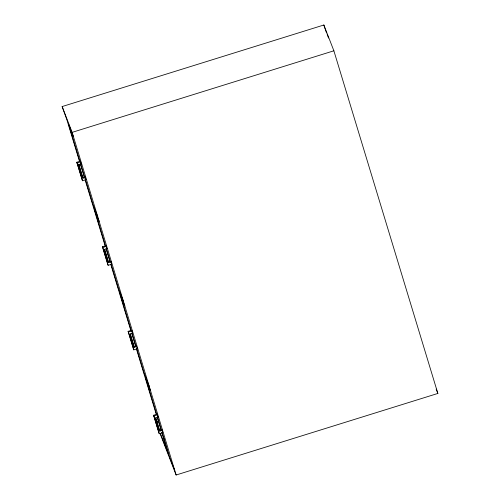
<?xml version="1.0" encoding="UTF-8"?>
<svg xmlns="http://www.w3.org/2000/svg" width="500" height="500" viewBox="0 0 500 500"><rect width="100%" height="100%" fill="white"/><g stroke="black" fill="none" stroke-linecap="round" stroke-linejoin="round"><path stroke-width="0.75" d="M79.513 161.419L66.825 119.606L62.138 106.556L323.869 25L333.875 50.8L437.863 393.444L176.131 475L160.05 433.537M62.138 106.556L72.144 132.356L333.875 50.8M76.8 162.237L80.306 161.15L80.588 161.863L77.081 162.956L76.8 162.237L82.481 180.756L85.988 179.662L85.031 176.719L82.694 177.45L78.644 164.1L82.975 178.169L85.312 177.438L85.031 176.719M78.925 164.819L81.263 164.088L80.306 161.15M102.463 246.788L105.969 245.694L106.244 246.412L102.737 247.506L102.463 246.788L107.863 264.587L108.138 265.306L111.644 264.212L110.694 261.269L108.356 262L104.531 249.387M105.969 245.694L106.919 248.637L104.581 249.363L108.631 262.712L110.969 261.988L110.694 261.269M128.119 331.337L131.625 330.244L131.906 330.962L128.4 332.05L128.119 331.337L133.519 349.137L133.8 349.85L137.306 348.762L136.35 345.819L134.012 346.544L130.188 333.938M131.625 330.244L132.581 333.188L130.244 333.913L134.294 347.262L136.631 346.538L136.35 345.819M153.588 415.25L157.094 414.156L157.369 414.875L153.863 415.962L153.588 415.25L158.988 433.05L159.269 433.762L162.769 432.675L161.819 429.731L159.481 430.456L155.656 417.85M157.094 414.156L158.044 417.1L155.706 417.825L159.762 431.175L162.094 430.45L161.819 429.731M156.625 421.581L158.863 420.881M162.55 439.012L164.037 438.55M325.219 29.45L326.606 33.031M327.163 34.469L328.556 38.05M436.169 389.081L437.863 393.444M73.494 136.806L68.487 123.906L79.969 161.731M80.981 163.375L81.263 164.088M85.706 178.944L85.988 179.662M82.694 177.45L82.975 178.169M97.8 216.906L92.8 204.006L80.644 163.956M99.156 221.356L94.15 208.456L105.631 246.275M106.644 247.919L106.919 248.637M111.369 263.494L111.644 264.212M108.356 262L108.631 262.712M123.462 301.456L118.456 288.55L111.031 264.075M124.812 305.906L119.806 293L131.287 330.825M132.3 332.469L132.581 333.188M137.025 348.044L137.306 348.762M134.012 346.544L134.294 347.262M149.119 386L144.119 373.1L136.688 348.625M150.475 390.45L145.469 377.55L156.725 414.631M157.769 416.381L158.044 417.1M162.494 431.956L162.769 432.675M159.481 430.456L159.762 431.175M160.325 433.281L168.106 453.35L161.762 432.444M174.781 470.55L169.775 457.65L162.125 432.431M157.513 426.987L158.356 429.175M323.869 25L324.994 28.706M72.144 132.356L176.131 475M106.306 248.5L110.356 261.85M131.962 333.05L136.012 346.4M157.4 416.856L161.45 430.206M80.194 163.656L84.269 177.094M85.175 180.081L105.344 246.531M106.025 248.775L109.875 261.462M110.781 264.45L130.95 330.9M131.625 333.144L135.706 346.581M136.387 348.819L156.325 414.525M157.231 417.512L161.088 430.2M156.1 422.556L157.225 426.262M77.081 162.956L82.481 180.756M102.737 247.506L108.138 265.306M128.4 332.05L133.8 349.85M153.863 415.962L159.269 433.762"/></g></svg>
